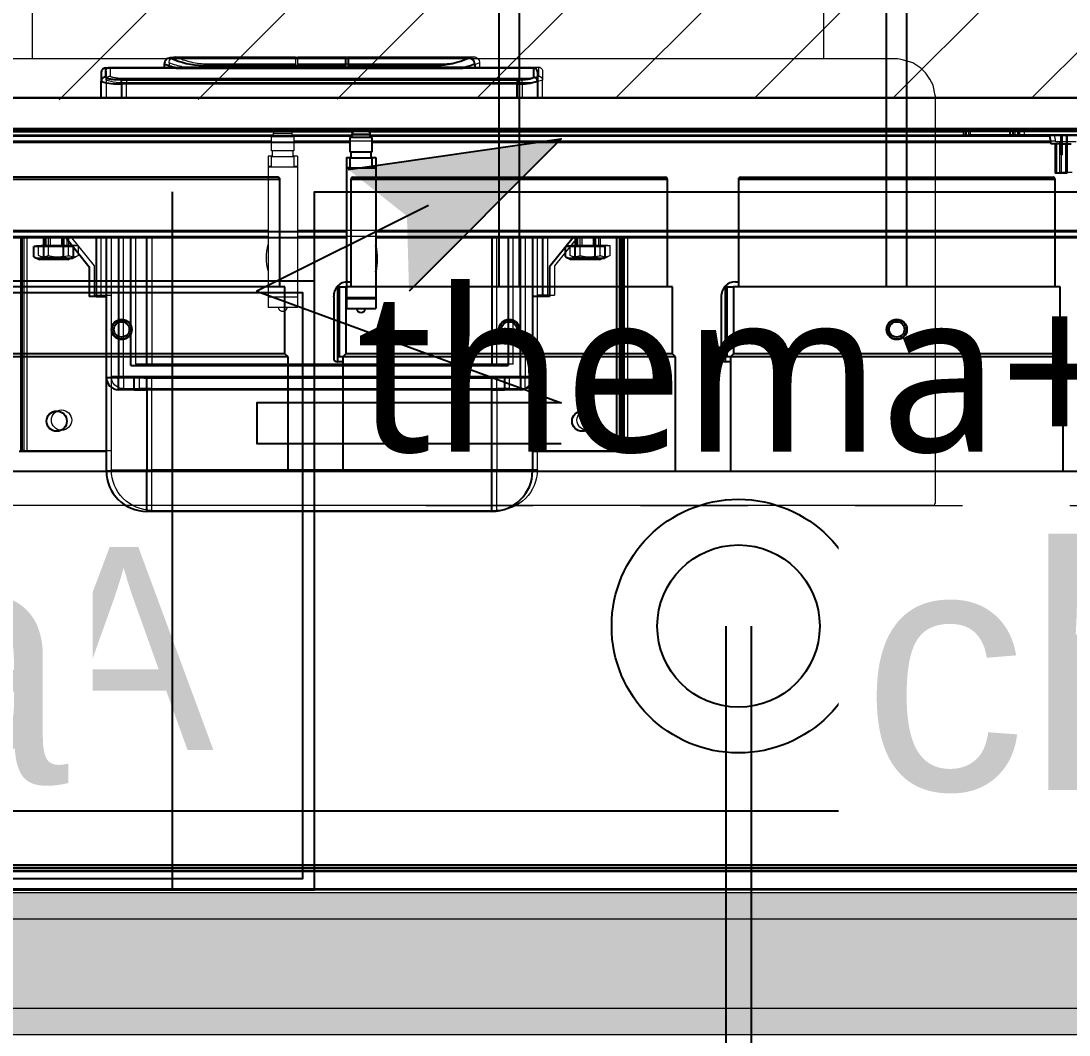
# Model space of a CAD drawing. Header units: centimetres. Extents: x 2666 to 9670, y 1889 to 5633.
# Drawn here: x 4572 to 4623.7, y 4685.2 to 4735.2 of the extents above; entities that cross this region are included whole.
import ezdxf

# ---------------------------------------------------------------- set-up
doc = ezdxf.new("R2010")
doc.units = ezdxf.units.CM
doc.header["$LTSCALE"] = 12.7
for name, pattern in [('ISO-03', [3, 1.2, -1.8]), ('prlm_vmc', [0.282222, 0.141111, -0.141111]), ('Style de ligne -1', [0.83328, 0.41656, -0.41672]), ('VW-01', [0.83312, 0.41656, -0.41656])]:
    doc.linetypes.add(name, pattern=pattern)
for name, color, linetype, lineweight in [('B amÈnagement intÈrieur', 7, 'Continuous', 5), ('B aménagement intérieur', 7, 'Continuous', 5), ('B Faux plafonds-1', 7, 'Continuous', 5), ('B GÈnÈral', 7, 'Continuous', 5), ('B Général', 7, 'Continuous', 5), ('C ANNOTATIONS-prestations', 7, 'Continuous', 5), ('F REMPLISSAGE-vert clair', 7, 'Continuous', 13), ('F REMPLISSAGE-vert clair-1', 7, 'Continuous', 5), ('F REMPLISSAGE-vert foncÈ', 7, 'Continuous', 5), ('F REMPLISSAGE-vert foncé', 7, 'Continuous', 13), ('prlm-ELEC-CFO', 1, 'Continuous', 25)]:
    doc.layers.add(name, color=color, linetype=linetype, lineweight=lineweight)
doc.layers.add('C ANNOTATIONS-textes-numérotation gaine', color=7, linetype='ISO-03', lineweight=5, true_color=0xdd0000)
doc.layers.add('MTI900_Alu', color=252, linetype='Continuous')
doc.layers.add('prlm-CHAUFF', color=4, linetype='Continuous')
doc.styles.add('prlm-chauff', font='trebucbi.ttf', dxfattribs={"height": 18})
doc.styles.add('prlm-elec-cfo', font='comic.ttf', dxfattribs={"height": 12})

# ---------------------------------------------------------------- blocks, each defined once
blk = doc.blocks.new('G 100_80')
at = {"layer": 'B GÈnÈral', "color": 254, "linetype": 'Continuous', "true_color": 0xd6d6d6}
blk.add_solid([(-30.884, 32.2), (2.5, 43), (-39.5, -43), (-39.5, 43)], dxfattribs=at)
at = {"layer": 'B Général', "color": 7, "linetype": 'Continuous', "lineweight": 5}
for p, q in [((48.52, 43.75), (48.52, -43.75)), ((49.353, 10.75), (48.52, 10.75)), ((49.8, 10.75), (49.353, 10.75)), ((50, 10.55), (49.551, 10.55)), ((50, 10.55), (50, 7.06)), ((48.52, 9.75), (49.23, 9.75)), ((49.23, 9.75), (49.23, -9.75)), ((49.428, 9.75), (49.23, 9.75)), ((49.428, -9.75), (49.428, 9.75)), ((50.2, 7.65), (50, 7.65)), ((50.5, 7.35), (50.5, 7.35)), ((50.5, 7.35), (50.5, 1.416)), ((49.997, -5.76), (49.997, 5.76)), ((49.997, 5.74), (50.134, 5.74)), ((50.134, 1.416), (50.134, 5.74)), ((50.134, 1.416), (49.997, 1.416)), ((49.997, 1.307), (50.134, 1.307)), ((50.5, 1.416), (50.134, 1.416)), ((50.134, -5.74), (50.134, 1.307)), ((50.134, 1.307), (50.5, 1.307)), ((50.5, 1.307), (50.5, -7.35)), ((49.997, -5.74), (50.134, -5.74)), ((50, -7.037), (50, -10.55)), ((50.2, -7.65), (50, -7.65)), ((50.5, -7.35), (50.5, -7.35)), ((49.23, -9.75), (48.52, -9.75)), ((49.23, -9.75), (49.428, -9.75)), ((48.52, -10.75), (49.353, -10.75)), ((49.8, -10.75), (49.353, -10.75)), ((50, -10.55), (49.551, -10.55))]:
    blk.add_line(p, q, dxfattribs=at)
at = {"layer": 'B Général', "color": 7, "linetype": 'Continuous', "lineweight": 5, "flags": 128}
blk.add_lwpolyline([(9.5, -45), (9.5, 45), (48.52, 45), (48.52, -45)], close=True, dxfattribs=at)
for points in [[(49.23, 9.75, -0.052931), (49.238, 10.257, -0.052931), (49.353, 10.75)], [(49.8, 10.75, -0.198912), (49.941, 10.691, -0.198912), (50, 10.55)], [(49.998, 6.954, -0.015616), (50.088, 7.305, -0.015616), (50.2, 7.65)], [(50.134, 5.74, -0.052763), (50.232, 6.564, -0.052763), (50.5, 7.35)], [(50.2, 7.65, -0.198912), (50.412, 7.562, -0.198912), (50.5, 7.35)], [(50, -7.055), (50, -7.051, -0.000336), (49.997, -5.769), (49.997, -5.76)], [(50.5, -7.35, -0.052495), (50.232, -6.564, -0.052495), (50.134, -5.74)], [(50.2, -7.65, -0.015662), (50.088, -7.305, -0.015662), (49.998, -6.954)], [(50.5, -7.35, -0.198912), (50.412, -7.562, -0.198912), (50.2, -7.65)], [(49.353, -10.75, -0.057305), (49.234, -10.257, -0.057305), (49.23, -9.75)], [(50, -10.55, -0.198912), (49.941, -10.691, -0.198912), (49.8, -10.75)]]:
    blk.add_lwpolyline(points, format="xyb", dxfattribs=at)
blk.add_lwpolyline([(49.997, 5.76), (50, 7.067), (50, 7.068)], dxfattribs=at)
at = {"layer": 'B Général', "color": 7, "linetype": 'Continuous', "lineweight": 5}
for points, knots in [([(49.353, 10.75), (49.355, 10.75), (49.382, 10.75), (49.428, 10.736), (49.462, 10.717), (49.488, 10.698), (49.509, 10.674), (49.527, 10.647), (49.539, 10.619), (49.55, 10.579), (49.551, 10.554), (49.551, 10.552), (49.551, 10.55)], [0, 0, 0, 1, 2, 3, 4, 5, 6, 7, 8, 9, 9, 10, 10, 10]), ([(49.428, 9.75), (49.426, 10.038), (49.478, 10.413), (49.517, 10.522), (49.54, 10.549), (49.55, 10.55), (49.551, 10.55), (49.551, 10.55)], [0, 0, 0, 1, 2, 3, 4, 4, 5, 5, 5]), ([(49.551, -10.55), (49.517, -10.533), (49.484, -10.424), (49.425, -10.055), (49.428, -9.753), (49.428, -9.752), (49.428, -9.75)], [0, 0, 0, 1, 2, 3, 3, 4, 4, 4]), ([(49.551, -10.55), (49.551, -10.552), (49.55, -10.579), (49.537, -10.626), (49.518, -10.661), (49.499, -10.686), (49.475, -10.708), (49.449, -10.726), (49.421, -10.738), (49.382, -10.749), (49.356, -10.75), (49.355, -10.75), (49.353, -10.75)], [0, 0, 0, 1, 2, 3, 4, 5, 6, 7, 8, 9, 9, 10, 10, 10])]:
    blk.add_open_spline(points, degree=2, knots=knots, dxfattribs=at)
at = {"layer": 'C ANNOTATIONS-prestations', "lineweight": 5}
for p, q in [((46.87, 43.75), (46.87, -43.75)), ((46.97, -43.75), (46.97, 43.75)), ((9.5, 42.25), (9.5, -42.25)), ((10.55, 41.05), (10.55, -41.05)), ((10.7, 41), (10.7, -41)), ((41.65, 2.775), (41.65, 40.287)), ((41.95, 2.775), (41.95, 40.274)), ((10.4, 39.6), (10.4, -39.6)), ((46.35, 2.6), (46.35, 36.034)), ((46.65, 35.974), (46.65, 2.5)), ((46.85, 31.75), (46.85, 2.433)), ((31.1, 14.95), (41.65, 14.95)), ((31.1, 14.8), (31.1, 14.95)), ((31.1, 14.8), (41.65, 14.8)), ((31.1, 14.8), (31.1, 14.65)), ((31.1, 14.65), (31.1, 10.5)), ((31.1, 14.65), (41.65, 14.65)), ((40.56, 13.8), (40.704, 14.082)), ((40.704, 14.082), (41.2, 14.082)), ((41.2, 14.082), (41.2, 13.836)), ((41.2, 13.95), (41.22, 13.95)), ((41.22, 13.95), (41.22, 12.25)), ((40.56, 13.8), (40.56, 12.4)), ((40.704, 13.591), (41.2, 13.591)), ((41.2, 13.836), (41.2, 13.591)), ((41.2, 13.591), (41.2, 13.1)), ((41.22, 13.6), (41.65, 13.6)), ((41.65, 13.508), (41.22, 13.508)), ((41.2, 13.1), (41.2, 12.609)), ((41.65, 12.504), (40.205, 11.342)), ((40.704, 12.119), (40.56, 12.4)), ((40.704, 12.609), (41.2, 12.609)), ((41.2, 12.609), (41.2, 12.364)), ((41.65, 12.692), (41.22, 12.692)), ((41.65, 12.6), (41.22, 12.6)), ((40.704, 12.119), (41.171, 12.119)), ((41.2, 12.364), (41.2, 12.142)), ((41.22, 12.25), (41.2, 12.25)), ((38.75, 11.342), (38.75, 11)), ((40.205, 11.342), (38.75, 11.342)), ((38.75, 11), (41.65, 11)), ((38.75, 11), (38.75, 10.5)), ((34.75, 10.5), (30.15, 10.5)), ((30.15, 10.5), (30.15, 8.5)), ((41.65, 10.5), (34.75, 10.5)), ((34.75, 9.9), (34.75, 10.5)), ((34.15, 9.9), (34.15, 9.125)), ((34.75, 9.9), (34.15, 9.9)), ((34.75, 9.9), (41.65, 9.9)), ((34.75, 9.125), (34.75, 9.9)), ((35.35, -9.3), (35.35, 9.3)), ((41.65, 9.3), (35.35, 9.3)), ((34.15, 8.5), (34.15, 9.125)), ((34.75, 9.125), (34.15, 9.125)), ((28.15, 8.5), (28.15, -8.5)), ((28.15, 8.5), (30.15, 8.5)), ((30.15, -8.5), (30.15, 8.5)), ((30.15, 8.5), (34.15, 8.5)), ((34.15, 8.5), (34.15, -8.5)), ((34.15, 8.5), (34.742, 8.5)), ((34.742, -8.5), (34.742, 8.5)), ((41.65, 8.5), (35.35, 8.5)), ((38.65, 2.775), (38.15, 2.775)), ((38.15, 1.325), (38.15, 2.775)), ((38.65, 1.325), (38.65, 2.775)), ((38.675, 2.775), (38.65, 2.775)), ((38.675, 2.775), (38.675, 1.325)), ((45.075, 2.775), (38.675, 2.775)), ((45.075, 2.775), (45.075, 1.325)), ((45.1, 2.775), (45.075, 2.775)), ((45.075, 2.6), (45.575, 2.6)), ((45.6, 2.775), (45.1, 2.775)), ((45.1, 2.6), (45.1, 2.775)), ((45.575, 1.5), (45.575, 2.6)), ((45.6, 2.55), (45.6, 2.775)), ((45.875, 1.5), (45.875, 2.6)), ((45.875, 2.6), (46.575, 2.6)), ((46.575, 2.6), (46.575, 1.5)), ((45.575, 2.55), (45.875, 2.55)), ((46.575, 2.5), (46.725, 2.5)), ((46.725, 2.5), (46.725, 1.6)), ((45.875, 1.55), (45.575, 1.55)), ((45.6, 1.325), (45.6, 1.55)), ((46.725, 1.6), (46.575, 1.6)), ((46.65, 1.6), (46.65, -35.984)), ((46.85, 1.667), (46.85, -31.75)), ((38.65, 1.325), (38.15, 1.325)), ((38.675, 1.325), (38.65, 1.325)), ((45.075, 1.325), (38.675, 1.325)), ((41.65, -40.287), (41.65, 1.325)), ((41.95, -40.274), (41.95, 1.325)), ((45.575, 1.5), (45.075, 1.5)), ((45.1, 1.325), (45.075, 1.325)), ((45.1, 1.325), (45.1, 1.5)), ((45.6, 1.325), (45.1, 1.325)), ((46.575, 1.5), (45.875, 1.5)), ((46.35, -36.044), (46.35, 1.5)), ((28.15, -8.5), (30.15, -8.5)), ((34.15, -8.5), (30.15, -8.5)), ((30.15, -10.5), (30.15, -8.5)), ((34.15, -9.124), (34.15, -8.5)), ((34.15, -8.5), (34.742, -8.5)), ((35.35, -8.5), (41.65, -8.5)), ((34.15, -9.124), (34.15, -9.9)), ((34.15, -9.124), (34.75, -9.124)), ((34.75, -9.9), (34.75, -9.124)), ((35.35, -9.3), (41.65, -9.3)), ((34.15, -9.9), (34.75, -9.9)), ((41.65, -9.9), (34.75, -9.9)), ((34.75, -10.5), (34.75, -9.9)), ((30.15, -10.5), (34.75, -10.5)), ((31.1, -10.5), (31.1, -14.65)), ((34.75, -10.5), (41.65, -10.5)), ((38.75, -11), (38.75, -10.5)), ((41.65, -11), (38.75, -11)), ((38.75, -11), (38.75, -11.342)), ((40.205, -11.342), (38.75, -11.342)), ((41.65, -12.504), (40.205, -11.342)), ((40.56, -12.4), (40.704, -12.118)), ((40.704, -12.118), (41.171, -12.118)), ((41.2, -12.142), (41.2, -12.364)), ((41.2, -12.25), (41.22, -12.25)), ((41.2, -12.364), (41.2, -12.609)), ((41.22, -12.25), (41.22, -13.95)), ((40.56, -12.4), (40.56, -13.8)), ((40.704, -12.609), (41.2, -12.609)), ((41.2, -12.609), (41.2, -13.1)), ((41.22, -12.6), (41.65, -12.6)), ((41.65, -12.692), (41.22, -12.692)), ((41.2, -13.1), (41.2, -13.591)), ((40.704, -14.081), (40.56, -13.8)), ((40.704, -13.591), (41.2, -13.591)), ((41.2, -13.591), (41.2, -13.836)), ((41.2, -13.836), (41.2, -14.081)), ((41.65, -13.508), (41.22, -13.508)), ((41.65, -13.6), (41.22, -13.6)), ((40.704, -14.081), (41.2, -14.081)), ((41.22, -13.95), (41.2, -13.95)), ((31.1, -14.65), (31.1, -14.8)), ((31.1, -14.65), (41.65, -14.65)), ((31.1, -14.8), (41.65, -14.8)), ((31.1, -14.8), (31.1, -14.95)), ((31.1, -14.95), (41.65, -14.95)), ((46.67, -31.75), (46.67, -31.85)), ((46.87, -31.75), (46.67, -31.75)), ((46.67, -31.85), (46.67, -34.033)), ((46.67, -31.85), (46.87, -31.85)), ((46.87, -34.033), (46.67, -34.033)), ((46.67, -34.033), (46.67, -34.168)), ((46.67, -34.168), (46.67, -34.5)), ((46.67, -34.168), (46.87, -34.168)), ((46.67, -34.5), (46.67, -38.6)), ((46.67, -34.5), (46.87, -34.5)), ((46.32, -36.05), (46.67, -35.98)), ((46.32, -36.55), (46.32, -36.05)), ((44.82, -36.25), (44.82, -36.85)), ((44.82, -36.25), (46.32, -36.25)), ((46.32, -36.311), (44.82, -36.311)), ((45.911, -36.55), (45.775, -36.55)), ((45.775, -36.6), (45.775, -36.55)), ((45.911, -36.6), (45.775, -36.6)), ((46.67, -36.55), (45.911, -36.55)), ((45.911, -36.6), (45.911, -36.55)), ((46.67, -36.6), (45.911, -36.6)), ((46.32, -37.05), (46.32, -36.6))]:
    blk.add_line(p, q, dxfattribs=at)
at = {"layer": 'C ANNOTATIONS-prestations', "lineweight": 5, "flags": 128}
for points in [[(40.704, 13.591, -0.132797), (40.637, 13.836, -0.132797), (40.704, 14.082)], [(40.704, 12.119, -0.132797), (40.637, 12.364, -0.132797), (40.704, 12.609)], [(28.15, 8.5, -0.198912), (28.736, 9.914, -0.198912), (30.15, 10.5)], [(34.15, 9.9, -0.198912), (34.326, 10.324, -0.198912), (34.75, 10.5)], [(39.95, 2.775, -0.057544), (40.6, 2.85, -0.057544), (41.25, 2.775)], [(38.15, 1.85, -0.414214), (37.95, 2.05, -0.414214), (38.15, 2.25)], [(46.725, 2.5, -0.16547), (46.816, 2.469, -0.16547), (46.87, 2.388)], [(46.87, 1.712, -0.16547), (46.816, 1.631, -0.16547), (46.725, 1.6)], [(30.15, -10.5, -0.198912), (28.736, -9.914, -0.198912), (28.15, -8.5)], [(34.75, -10.5, -0.198912), (34.326, -10.324, -0.198912), (34.15, -9.9)], [(40.704, -12.609, -0.132797), (40.637, -12.364, -0.132797), (40.704, -12.118)], [(40.704, -14.081, -0.132797), (40.637, -13.836, -0.132797), (40.704, -13.591)]]:
    blk.add_lwpolyline(points, format="xyb", dxfattribs=at)
blk.add_lwpolyline([(34.75, -9.124), (34.742, -8.506), (34.742, -8.5)], dxfattribs=at)
at = {"layer": 'C ANNOTATIONS-prestations', "lineweight": 5}
for centre in [(32.6, 12.95), (32.6, -12.95)]:
    blk.add_circle(centre, 0.5, dxfattribs=at)
for points in [[(40.704, 13.591), (40.575, 13.098), (40.702, 12.615), (40.703, 12.612), (40.704, 12.609)], [(34.742, 8.5), (34.746, 8.812), (34.75, 9.118), (34.75, 9.121), (34.75, 9.125)], [(40.704, -12.609), (40.575, -13.102), (40.702, -13.585), (40.703, -13.588), (40.704, -13.591)]]:
    blk.add_open_spline(points, degree=2, knots=[0, 0, 0, 1, 1, 2, 2, 2], dxfattribs=at)
blk = doc.blocks.new('Groupe-28-1')
at = {"layer": 'C ANNOTATIONS-textes-numérotation gaine', "color": 7, "linetype": 'VW-01', "flags": 128}
blk.add_lwpolyline([(4543.965, 4643.438), (4543.965, 4685.261), (4631.965, 4685.261), (4631.965, 4643.438)], close=True, dxfattribs=at)
blk = doc.blocks.new('xi.thema+')
at = {"layer": 'prlm-CHAUFF', "color": 7, "linetype": 'prlm_vmc', "ltscale": 30}
for points in [[(-27.9, 0), (-27.9, 34.4)], [(27.9, 0), (27.9, 34.4)]]:
    blk.add_lwpolyline(points, dxfattribs=at)
at = {"layer": 'prlm-CHAUFF', "color": 0}
blk.add_lwpolyline([(-20.9, 0), (-20.9, 34.4), (20.9, 34.4), (20.9, 0)], close=True, dxfattribs=at)
for radius in [6.25, 4]:
    blk.add_circle((0, 13), radius, dxfattribs=at)
at = {"layer": 'prlm-CHAUFF', "color": 0, "insert": (0, 25.539), "char_height": 8, "width": 7.19706, "attachment_point": 5, "style": 'prlm-chauff'}
blk.add_mtext('thema+', dxfattribs=at)
blk = doc.blocks.new('A n1.MTI900_Alu_390')
at = {"layer": 'MTI900_Alu', "color": 1, "linetype": 'Continuous'}
for p, q in [((-4.225, 0), (4.225, 0)), ((-3.96, -0.09), (3.96, -0.09)), ((-4.105, -0.105), (4.105, -0.105)), ((-4.1, -0.12), (4.1, -0.12)), ((-0.85, -1.865), (0.85, -1.865)), ((-0.85, -1.865), (-0.85, -2.065)), ((0.85, -1.865), (0.85, -2.065)), ((-1.05, -2.525), (-1.05, -2.065)), ((-1.05, -2.065), (-0.85, -2.065)), ((0.85, -2.065), (-0.85, -2.065)), ((-0.85, -2.065), (-0.85, -2.465)), ((0.85, -2.465), (0.85, -2.065)), ((1.05, -2.065), (0.85, -2.065)), ((1.05, -2.065), (1.05, -2.525)), ((-1.495, -2.16), (-1.495, -3.215)), ((-1.48, -2.16), (-1.495, -2.16)), ((-1.48, -2.16), (-1.48, -3.215)), ((-1.48, -2.16), (-1.465, -2.16)), ((-1.465, -2.16), (-1.05, -2.16)), ((-1.465, -2.16), (-1.465, -3.215)), ((1.05, -2.16), (1.465, -2.16)), ((1.465, -2.16), (1.48, -2.16)), ((1.465, -2.16), (1.465, -3.215)), ((-0.99, -2.465), (-0.9124, -2.465)), ((-0.99, -2.525), (-0.99, -2.465)), ((-0.85, -2.465), (-0.9124, -2.465)), ((-0.9124, -2.525), (-0.9124, -2.465)), ((-0.85, -2.465), (0.85, -2.465)), ((-0.85, -2.465), (-0.85, -2.5242)), ((0.9124, -2.465), (0.85, -2.465)), ((0.85, -2.465), (0.85, -2.5242)), ((0.9124, -2.465), (0.99, -2.465)), ((0.9124, -2.465), (0.9124, -2.525)), ((0.99, -2.465), (0.99, -2.525)), ((-1.05, -3.215), (-1.05, -2.525)), ((-0.99, -2.525), (-1.05, -2.525)), ((-0.99, -2.525), (-0.99, -3.215)), ((-0.9124, -2.525), (-0.99, -2.525)), ((0.85, -2.5242), (-0.85, -2.5242)), ((0.99, -2.525), (0.9124, -2.525)), ((0.99, -3.215), (0.99, -2.525)), ((1.05, -2.525), (0.99, -2.525)), ((1.05, -2.525), (1.05, -3.215)), ((0.93, -2.585), (-0.93, -2.585)), ((-0.93, -3.215), (-0.93, -2.585)), ((-0.85, -3.215), (-0.85, -2.585)), ((0.85, -2.585), (0.85, -3.215)), ((0.93, -2.585), (0.93, -3.215)), ((-0.2775, -2.915), (-0.2775, -2.865)), ((-0.1325, -2.865), (-0.2775, -2.865)), ((-0.1325, -2.915), (-0.1325, -2.865)), ((-1.1342, -2.925), (-1.1, -2.925)), ((-1.1342, -3.0705), (-1.1342, -2.925)), ((-1.1, -2.925), (-1.1, -3.215)), ((-1.1, -2.925), (-1.05, -2.925)), ((-0.1325, -2.915), (-0.2775, -2.915)), ((-0.2775, -2.9175), (-0.2775, -2.915)), ((-0.2775, -2.9175), (-0.1325, -2.9175)), ((-0.2775, -3.5575), (-0.2775, -2.9175)), ((-0.1325, -2.9175), (-0.1325, -2.915)), ((-0.1325, -3.5575), (-0.1325, -2.9175)), ((1.1, -2.925), (1.05, -2.925)), ((1.1, -3.215), (1.1, -2.925)), ((1.1, -2.925), (1.1342, -2.925)), ((1.1342, -3.0705), (1.1342, -2.925)), ((-1.2504, -3.215), (-1.1342, -3.0705)), ((1.2504, -3.215), (1.1342, -3.0705)), ((-1.38, -3.106), (-1.4081, -3.1204)), ((-1.4081, -3.1204), (-1.4081, -3.17)), ((-1.38, -3.106), (-1.24, -3.106)), ((-1.3591, -3.1204), (-1.3591, -3.17)), ((-1.2609, -3.1204), (-1.2609, -3.17)), ((-1.2119, -3.1204), (-1.24, -3.106)), ((-1.2119, -3.1204), (-1.2119, -3.1671)), ((1.24, -3.106), (1.2119, -3.1204)), ((1.2119, -3.1204), (1.2119, -3.1671)), ((1.24, -3.106), (1.38, -3.106)), ((1.2609, -3.1204), (1.2609, -3.17)), ((1.3591, -3.1204), (1.3591, -3.17)), ((1.4081, -3.1204), (1.38, -3.106)), ((1.4081, -3.1204), (1.4081, -3.17)), ((-1.4081, -3.17), (-1.3836, -3.17)), ((-1.395, -3.17), (-1.395, -3.172)), ((-1.395, -3.172), (-1.225, -3.172)), ((-1.3836, -3.17), (-1.3591, -3.17)), ((-1.36, -3.172), (-1.36, -3.215)), ((-1.3591, -3.17), (-1.31, -3.17)), ((-1.3508, -3.215), (-1.3508, -3.172)), ((-1.31, -3.17), (-1.2609, -3.17)), ((-1.2692, -3.215), (-1.2692, -3.172)), ((-1.2609, -3.17), (-1.2364, -3.17)), ((-1.26, -3.215), (-1.26, -3.172)), ((-1.2364, -3.17), (-1.2142, -3.17)), ((-1.225, -3.172), (-1.225, -3.17)), ((1.2142, -3.17), (1.2364, -3.17)), ((1.225, -3.17), (1.225, -3.172)), ((1.225, -3.172), (1.395, -3.172)), ((1.2364, -3.17), (1.2609, -3.17)), ((1.26, -3.172), (1.26, -3.215)), ((1.2609, -3.17), (1.31, -3.17)), ((1.2692, -3.215), (1.2692, -3.172)), ((1.31, -3.17), (1.3591, -3.17)), ((1.3508, -3.215), (1.3508, -3.172)), ((1.3591, -3.17), (1.3836, -3.17)), ((1.36, -3.215), (1.36, -3.172)), ((1.3836, -3.17), (1.4081, -3.17)), ((1.395, -3.172), (1.395, -3.17)), ((-0.2775, -3.215), (-4.0287, -3.215)), ((-0.2775, -3.245), (-4.0274, -3.245)), ((4.0287, -3.215), (-0.1325, -3.215)), ((4.0274, -3.245), (-0.1325, -3.245)), ((-3.685, -3.532), (-3.625, -3.532)), ((-3.685, -3.532), (-3.685, -3.677)), ((-3.6789, -3.677), (-3.6789, -3.532)), ((-3.6311, -3.677), (-3.6311, -3.532)), ((-3.625, -3.677), (-3.625, -3.532)), ((-0.2775, -3.5575), (-0.1325, -3.5575)), ((-0.2775, -3.56), (-0.2775, -3.5575)), ((-0.2775, -3.61), (-0.2775, -3.56)), ((-0.26, -3.56), (-0.2775, -3.56)), ((-0.26, -3.5575), (-0.26, -3.6075)), ((-0.15, -3.6075), (-0.15, -3.5575)), ((-0.1325, -3.56), (-0.15, -3.56)), ((-0.1325, -3.56), (-0.1325, -3.5575)), ((-0.1325, -3.61), (-0.1325, -3.56)), ((-0.255, -3.61), (-0.2775, -3.61)), ((-0.15, -3.6075), (-0.26, -3.6075)), ((-0.255, -3.6075), (-0.255, -3.6375)), ((-0.155, -3.6375), (-0.155, -3.6075)), ((-0.1325, -3.61), (-0.155, -3.61)), ((-3.66, -3.6225), (-3.655, -3.6225)), ((-3.66, -3.6225), (-3.66, -3.6361)), ((-3.66, -3.6361), (-3.655, -3.6361)), ((-3.66, -3.6361), (-3.66, -3.717)), ((-3.655, -3.6225), (-3.655, -3.6361)), ((-3.655, -3.6361), (-3.655, -3.717)), ((-0.15, -3.6375), (-0.26, -3.6375)), ((-0.26, -3.6375), (-0.26, -3.7075)), ((-0.15, -3.7075), (-0.15, -3.6375)), ((-3.86, -3.717), (-3.45, -3.717)), ((-3.66, -3.677), (-3.705, -3.677)), ((-3.655, -3.677), (-3.605, -3.677)), ((-3.597, -3.717), (-3.605, -3.677)), ((-0.26, -3.685), (-3.6034, -3.685)), ((-3.5974, -3.715), (-0.25, -3.715)), ((-3.45, -3.717), (-3.45, -3.737)), ((-3.45, -3.717), (-3.4168, -3.717)), ((-3.4168, -3.737), (-3.4168, -3.717)), ((-3.4168, -3.717), (-3.4033, -3.717)), ((-3.185, -3.717), (-3.4033, -3.717)), ((-3.4033, -3.717), (-3.4033, -3.737)), ((-3.185, -3.717), (-3.175, -3.717)), ((-3.185, -3.737), (-3.185, -3.717)), ((-3.175, -3.717), (-3.175, -3.737)), ((-0.26, -3.7075), (-0.15, -3.7075)), ((-0.25, -3.7075), (-0.25, -3.7225)), ((-0.16, -3.7225), (-0.16, -3.7075)), ((-0.16, -3.715), (3.5984, -3.715)), ((3.6044, -3.685), (-0.15, -3.685)), ((-4.375, -3.737), (4.375, -3.737)), ((4.375, -3.747), (-4.375, -3.747)), ((-3.175, -3.735), (-0.2433, -3.735)), ((-0.25, -3.7225), (-0.16, -3.7225)), ((-0.1667, -3.735), (3.175, -3.735)), ((-4.375, -3.902), (4.375, -3.902)), ((-1.075, -3.9853), (-1.075, -3.902)), ((-0.975, -3.902), (-0.975, -3.973)), ((0.975, -3.973), (0.975, -3.902)), ((1.075, -3.902), (1.075, -3.9853)), ((-0.975, -3.973), (0.975, -3.973)), ((-0.975, -3.9928), (-0.975, -3.973)), ((0.975, -3.973), (0.975, -3.9928)), ((-1.075, -4.03), (-1.075, -3.9853)), ((-1.055, -4.05), (-1.055, -4.0051)), ((0.975, -3.9928), (-0.975, -3.9928)), ((1.055, -4.05), (1.055, -4.0051)), ((1.075, -4.03), (1.075, -3.9853)), ((-1.055, -4.05), (-0.706, -4.05)), ((-0.765, -4.07), (-0.765, -4.05)), ((0.576, -4.0497), (-0.576, -4.0497)), ((-0.574, -4.0497), (-0.574, -4.0634)), ((-0.1416, -4.0634), (-0.574, -4.0634)), ((-0.1416, -4.0634), (-0.1416, -4.0497)), ((-0.1416, -4.1), (-0.1416, -4.0634)), ((-0.1307, -4.0497), (-0.1307, -4.0634)), ((0.574, -4.0634), (-0.1307, -4.0634)), ((-0.1307, -4.0634), (-0.1307, -4.1)), ((0.574, -4.0497), (0.574, -4.0634)), ((0.7037, -4.05), (1.055, -4.05)), ((0.765, -4.07), (0.765, -4.05)), ((-0.735, -4.1), (-0.735, -4.1)), ((-0.735, -4.1), (-0.1416, -4.1)), ((-0.1307, -4.1), (0.735, -4.1)), ((0.735, -4.1), (0.735, -4.1))]:
    blk.add_line(p, q, dxfattribs=at)
for centre in [(-1.295, -2.31), (1.295, -2.31)]:
    blk.add_circle(centre, 0.05, dxfattribs=at)
for centre, radius, start, end in [((-0.85, -2.065), 0.2, 90, 180), ((0.85, -2.065), 0.2, 0, 90), ((-0.99, -2.525), 0.06, 90, 180), ((0.99, -2.525), 0.06, 0, 90), ((-0.205, -2.865), 0.02, 0, 180), ((0, -3.11), 0.285, 166.8264, 193.1736), ((-1.3836, -3.1624), 0.0487, 59.7422, 120.2578), ((-1.2364, -3.1624), 0.0487, 59.7422, 120.2578), ((1.2364, -3.1624), 0.0487, 59.7422, 120.2578), ((1.3836, -3.1624), 0.0487, 59.7422, 120.2578), ((-0.235, -3.7225), 0.015, 180, 255.1649), ((-0.175, -3.7225), 0.015, 284.8351, 0), ((-0.9965, -4.212), 0.2399, 84.8699, 109.1091), ((0.9987, -4.1937), 0.2219, 69.8915, 96.1295), ((-1.055, -4.03), 0.02, 180, 270), ((-0.5689, -4.6164), 0.5805, 102.5837, 109.7412), ((-0.735, -4.07), 0.03, 180, 270), ((-0.5689, -4.4578), 0.3944, 90.7355, 114.8981), ((0.5685, -4.4598), 0.3964, 65.1634, 89.203), ((0.5693, -4.6145), 0.5786, 70.2259, 77.4042), ((0.735, -4.07), 0.03, 270, 0), ((1.055, -4.03), 0.02, 270, 0)]:
    blk.add_arc(centre, radius, start, end, dxfattribs=at)
for centre, major_axis, start_param, end_param in [((-1.055, -3.9853), (0.02, 0), 3.141593, 4.712389), ((1.055, -3.9853), (-0.02, 0), 1.570796, 3.141593)]:
    blk.add_ellipse(centre, major_axis=major_axis, ratio=0.989815, start_param=start_param, end_param=end_param, dxfattribs=at)
for points, knots in [([(-0.85, -2.5242), (-0.8604, -2.5242), (-0.8708, -2.5243), (-0.8916, -2.5247), (-0.902, -2.525), (-0.9124, -2.525)], [0, 0, 0, 0, 0.5, 0.5, 1, 1, 1, 1]), ([(0.9124, -2.525), (0.902, -2.525), (0.8916, -2.5247), (0.8708, -2.5243), (0.8604, -2.5242), (0.85, -2.5242)], [0, 0, 0, 0, 0.5, 0.5, 1, 1, 1, 1]), ([(-1.3591, -3.1204), (-1.3511, -3.1183), (-1.343, -3.1166), (-1.3306, -3.1149), (-1.3265, -3.1144), (-1.3182, -3.1138), (-1.3141, -3.1137), (-1.3017, -3.1137), (-1.2935, -3.1143), (-1.2772, -3.1166), (-1.269, -3.1183), (-1.2609, -3.1204)], [0, 0, 0, 0, 0.25, 0.25, 0.375, 0.375, 0.5, 0.5, 0.75, 0.75, 1, 1, 1, 1]), ([(1.2609, -3.1204), (1.269, -3.1183), (1.2772, -3.1166), (1.2935, -3.1143), (1.3017, -3.1137), (1.3141, -3.1137), (1.3182, -3.1138), (1.3265, -3.1144), (1.3306, -3.1149), (1.343, -3.1166), (1.3511, -3.1183), (1.3591, -3.1204)], [0, 0, 0, 0, 0.25, 0.25, 0.5, 0.5, 0.625, 0.625, 0.75, 0.75, 1, 1, 1, 1]), ([(-0.975, -3.9928), (-0.9803, -3.9928), (-0.9856, -3.9929), (-0.996, -3.9932), (-1.0011, -3.9934), (-1.0083, -3.9939), (-1.0107, -3.9941), (-1.0153, -3.9945), (-1.0176, -3.9947), (-1.0241, -3.9955), (-1.0281, -3.996), (-1.0355, -3.9972), (-1.0388, -3.9978), (-1.0446, -3.9991), (-1.047, -3.9998), (-1.05, -4.0009), (-1.0509, -4.0013), (-1.0524, -4.0021), (-1.053, -4.0024), (-1.0545, -4.0036), (-1.055, -4.0043), (-1.055, -4.0051)], [0, 0, 0, 0, 0.125, 0.125, 0.25, 0.25, 0.3125, 0.3125, 0.375, 0.375, 0.5, 0.5, 0.625, 0.625, 0.75, 0.75, 0.8125, 0.8125, 0.875, 0.875, 1, 1, 1, 1]), ([(1.055, -4.0051), (1.055, -4.0043), (1.0545, -4.0036), (1.053, -4.0024), (1.0523, -4.002), (1.0508, -4.0013), (1.0491, -4.0006), (1.0469, -3.9998), (1.0444, -3.9991), (1.0431, -3.9988), (1.0387, -3.9978), (1.0354, -3.9971), (1.0299, -3.9963), (1.028, -3.996), (1.0239, -3.9955), (1.0218, -3.9952), (1.0153, -3.9945), (1.0107, -3.9941), (1.0034, -3.9936), (1.0009, -3.9935), (0.9958, -3.9932), (0.9933, -3.9931), (0.9856, -3.9929), (0.9803, -3.9928), (0.975, -3.9928)], [0, 0, 0, 0, 0.125, 0.125, 0.1875, 0.1875, 0.25, 0.3125, 0.3125, 0.375, 0.375, 0.5, 0.5, 0.5625, 0.5625, 0.625, 0.625, 0.75, 0.75, 0.8125, 0.8125, 0.875, 0.875, 1, 1, 1, 1]), ([(-0.576, -4.0497), (-0.5891, -4.0497), (-0.6021, -4.0497), (-0.6211, -4.0498), (-0.6274, -4.0498), (-0.6399, -4.0498), (-0.6461, -4.0498), (-0.6642, -4.0499), (-0.6756, -4.0499), (-0.6918, -4.05), (-0.6971, -4.05), (-0.7038, -4.05), (-0.7053, -4.05), (-0.7068, -4.05)], [0, 0, 0, 0, 0.125, 0.125, 0.1875, 0.1875, 0.25, 0.25, 0.375, 0.375, 0.4375, 0.4375, 0.4568651, 0.4568651, 0.4568651, 0.4568651]), ([(0.7055, -4.05), (0.6995, -4.05), (0.6933, -4.05), (0.6813, -4.05), (0.6756, -4.0499), (0.6642, -4.0499), (0.6524, -4.0499), (0.6402, -4.0498), (0.6278, -4.0498), (0.6214, -4.0498), (0.6021, -4.0497), (0.5891, -4.0497), (0.576, -4.0497)], [0.5494968, 0.5494968, 0.5494968, 0.5494968, 0.625, 0.625, 0.6875, 0.6875, 0.75, 0.8125, 0.8125, 0.875, 0.875, 1, 1, 1, 1])]:
    blk.add_open_spline(points, degree=3, knots=knots, dxfattribs=at)
blk = doc.blocks.new('xi.uta-yzen-g')
at = {"layer": 'prlm-CHAUFF', "ltscale": 50}
for p, q in [((-17.3, 35.02), (-1.7, 35.02)), ((-1.8, 35.12), (-17.2, 35.12)), ((-1.7, 29.72), (-1.7, 35.02)), ((1.8, 35.02), (17.4, 35.02)), ((1.8, 35.02), (1.8, 29.72)), ((1.9, 35.12), (17.3, 35.12)), ((17.4, 29.72), (17.4, 35.02)), ((20.9, 35.02), (36.5, 35.02)), ((20.9, 35.02), (20.9, 29.72)), ((21, 35.12), (36.4, 35.12)), ((36.5, 29.72), (36.5, 35.02)), ((1.65, 29.97), (1.8, 29.97)), ((20.75, 29.97), (20.9, 29.97)), ((-1.45, 29.72), (-17.55, 29.72)), ((-1.45, 26.42), (-1.45, 29.72)), ((1.144, 29.72), (1.55, 29.72)), ((1.144, 29.72), (1.144, 26.02)), ((1.2, 29.72), (1.2, 26.27)), ((1.22, 29.72), (1.22, 26.27)), ((17.65, 29.72), (1.55, 29.72)), ((1.55, 29.72), (1.55, 26.42)), ((17.65, 26.42), (17.65, 29.72)), ((20.244, 29.72), (20.65, 29.72)), ((20.244, 29.72), (20.244, 26.02)), ((20.3, 29.72), (20.3, 26.27)), ((20.32, 29.72), (20.32, 26.27)), ((36.75, 29.72), (20.65, 29.72)), ((20.65, 29.72), (20.65, 26.42)), ((36.75, 26.42), (36.75, 29.72)), ((0.95, 29.216), (0.95, 26.22)), ((20.05, 29.216), (20.05, 26.22)), ((1.2, 28.42), (1.22, 28.42)), ((20.3, 28.42), (20.32, 28.42)), ((1.22, 28.07), (1.2, 28.07)), ((20.32, 28.07), (20.3, 28.07)), ((1.2, 27.693), (1.22, 27.693)), ((20.3, 27.693), (20.32, 27.693)), ((1.22, 27.343), (1.2, 27.343)), ((1.2, 27.293), (1.22, 27.293)), ((1.22, 27.193), (1.2, 27.193)), ((20.32, 27.343), (20.3, 27.343)), ((20.3, 27.293), (20.32, 27.293)), ((20.32, 27.193), (20.3, 27.193)), ((-1.45, 26.42), (-17.55, 26.42)), ((-1.3, 26.27), (-1.45, 26.42)), ((1.55, 26.42), (1.4, 26.27)), ((17.65, 26.42), (1.55, 26.42)), ((17.8, 26.27), (17.65, 26.42)), ((20.65, 26.42), (20.5, 26.27)), ((36.75, 26.42), (20.65, 26.42)), ((36.9, 26.27), (36.75, 26.42)), ((-1.3, 26.27), (-17.7, 26.27)), ((-1.3, 20.62), (-1.3, 26.27)), ((1.4, 26.02), (1.15, 26.02)), ((1.22, 26.27), (1.2, 26.27)), ((1.4, 26.27), (1.22, 26.27)), ((17.8, 26.27), (1.4, 26.27)), ((1.4, 26.27), (1.4, 20.62)), ((17.8, 20.62), (17.8, 26.27)), ((20.5, 26.02), (20.25, 26.02)), ((20.32, 26.27), (20.3, 26.27)), ((20.5, 26.27), (20.32, 26.27)), ((36.9, 26.27), (20.5, 26.27)), ((20.5, 26.27), (20.5, 20.62)), ((36.9, 20.62), (36.9, 26.27))]:
    blk.add_line(p, q, dxfattribs=at)
for points in [[(-39, 30), (-39, 0), (0, 0), (0, 30)], [(-38.429, 29.429), (-38.429, 0.571), (-0.571, 0.571), (-0.571, 29.429)], [(-40.5, 20.62), (-40.5, 3.9), (40.5, 3.9), (40.5, 20.62)]]:
    blk.add_lwpolyline(points, close=True, dxfattribs=at)
for centre, radius in [((-9.5, 27.62), 0.5), ((-9.5, 27.62), 0.48), ((-9.5, 27.62), 0.38), ((9.6, 27.62), 0.5), ((9.6, 27.62), 0.48), ((9.6, 27.62), 0.38), ((28.7, 27.62), 0.5), ((28.7, 27.62), 0.48), ((28.7, 27.62), 0.38)]:
    blk.add_circle(centre, radius, dxfattribs=at)
for centre, radius, start, end in [((-1.8, 35.02), 0.1, 0, 90), ((1.9, 35.02), 0.1, 90, 180), ((17.3, 35.02), 0.1, 0, 90), ((21, 35.02), 0.1, 90, 180), ((36.4, 35.02), 0.1, 0, 90), ((1.65, 29.27), 0.7, 90, 136.2731), ((20.75, 29.27), 0.7, 90, 136.2731), ((1.725, 29.24), 0.776, 138.5248, 181.7675), ((20.825, 29.24), 0.776, 138.5248, 181.7675), ((1.15, 26.22), 0.2, 180, 268.3239), ((1.15, 26.22), 0.2, 268.3239, 270), ((20.25, 26.22), 0.2, 180, 268.3239), ((20.25, 26.22), 0.2, 268.3239, 270)]:
    blk.add_arc(centre, radius, start, end, dxfattribs=at)
for centre, major_axis, ratio, start_param, end_param in [((1.65, 28.959), (-0.45, 0), 0.974723, 5.983927, 6.283185), ((20.75, 28.959), (-0.45, 0), 0.974723, 5.983927, 6.283185), ((1.65, 28.603), (-0.45, 0), 0.974723, 5.983927, 6.283185), ((2.45, 28.603), (-1.25, 0), 0.146694, 0, 0.179125), ((20.75, 28.603), (-0.45, 0), 0.974723, 5.983927, 6.283185), ((21.55, 28.603), (-1.25, 0), 0.146694, 0, 0.179125)]:
    blk.add_ellipse(centre, major_axis=major_axis, ratio=ratio, start_param=start_param, end_param=end_param, dxfattribs=at)
for points in [[(1.218, 29.391), (1.214, 29.379), (1.211, 29.366), (1.203, 29.324), (1.2, 29.294), (1.2, 29.265)], [(20.318, 29.391), (20.314, 29.379), (20.311, 29.366), (20.303, 29.324), (20.3, 29.294), (20.3, 29.265)]]:
    blk.add_open_spline(points, degree=3, knots=[0.8185803, 0.8185803, 0.8185803, 0.8185803, 0.875, 0.875, 1, 1, 1, 1], dxfattribs=at)
at = {"layer": 'prlm-CHAUFF', "ltscale": 50, "insert": (-31.697, 16.894), "char_height": 10, "width": 139.79252, "attachment_point": 1}
blk.add_mtext('UTA', dxfattribs=at)
blk = doc.blocks.new('xi.CH')
at = {"layer": 'prlm-ELEC-CFO', "lineweight": 5}
blk.add_hatch(color=0, dxfattribs=at).paths.add_polyline_path([(-3, 6), (-0.103, 3.699), (0, 0), (7.5, 7.5)])
at = {"layer": 'prlm-ELEC-CFO', "color": 0}
for points in [[(-3, 6), (7.5, 7.5), (0, 0)], [(0.955, 4.227), (-7.5, 0), (7.5, -5.5), (-7.5, -5.5), (-7.5, -7.5), (7.5, -7.5)]]:
    blk.add_lwpolyline(points, dxfattribs=at)
blk = doc.blocks.new('200_wc-2')
at = {"layer": 'B Général', "color": 7, "linetype": 'Continuous', "lineweight": 5}
for p, q in [((-25, -20.1), (-25, 0)), ((-24.9, 0.1), (24.9, 0.1)), ((-19.5, -44.2), (-19.5, -21.9)), ((19.5, -44.2), (19.5, -21.9))]:
    blk.add_line(p, q, dxfattribs=at)
at = {"layer": 'B Général', "color": 7, "linetype": 'Continuous', "lineweight": 5, "flags": 128}
blk.add_lwpolyline([(-25, -20.1), (-24.9, -20.6), (-24.75, -20.9), (-24.55, -21.2), (-24.3, -21.45), (-23.9, -21.7), (-23.4, -21.85), (-23.15, -21.9), (23.25, -21.9), (23.55, -21.85), (23.9, -21.7), (24.2, -21.5), (24.45, -21.3), (24.65, -21.05), (24.8, -20.75), (24.9, -20.5), (24.95, -20.3), (25, -20.1)], dxfattribs=at)
at = {"layer": 'B Général', "color": 7, "linetype": 'Continuous', "lineweight": 5}
blk.add_arc((-24.9, 0), 0.1, 90, 180, dxfattribs=at)

msp = doc.modelspace()

# ---------------------------------------------------------------- hatches: boundary and pattern name
at = {"layer": 'B Faux plafonds-1', "linetype": 'Continuous', "lineweight": 5, "true_color": 0xaaaaaa}
h = msp.add_hatch(dxfattribs=at)
h.set_pattern_fill('F_P__SOFFITE', color=253, style=0, pattern_type=2)
h.set_pattern_definition([(45, (0, 0.2205), (-3.5277778, 3.3072917), [])])
h.paths.add_polyline_path([(4743.963, 5064.57), (4452.963, 5064.57), (4452.966, 4643.438), (4536.965, 4643.438), (4536.966, 4731.255), (4631.968, 4731.438), (4631.965, 4919.389), (4743.962, 4919.389)])

# ---------------------------------------------------------------- linework, layer by layer
at = {"layer": 'B amÈnagement intÈrieur', "color": 9, "linetype": 'Continuous', "true_color": 0xc0dcc0}
msp.add_solid([(4540.465, 4685.261), (4540.465, 4692.261), (4641.965, 4685.261), (4641.965, 4692.261)], dxfattribs=at)
at = {"layer": 'B aménagement intérieur', "color": 98, "linetype": 'Continuous', "lineweight": 13, "true_color": 0x004400}
for p, q in [((4540.465, 4692.261), (4631.965, 4692.261)), ((4540.465, 4685.261), (4641.965, 4685.261))]:
    msp.add_line(p, q, dxfattribs=at)
at = {"layer": 'B Général', "color": 154, "linetype": 'Style de ligne -1'}
msp.add_line((4591.962, 4711.338), (4631.962, 4711.338), dxfattribs=at)
at = {"layer": 'F REMPLISSAGE-vert clair'}
for p, q in [((4540.465, 4690.961), (4641.965, 4690.961)), ((4540.465, 4686.561), (4641.965, 4686.561))]:
    msp.add_line(p, q, dxfattribs=at)
at = {"layer": 'F REMPLISSAGE-vert clair-1', "color": 9, "linetype": 'Continuous', "true_color": 0xc0dcc0}
msp.add_solid([(4540.465, 4690.961), (4540.465, 4686.561), (4641.965, 4690.961), (4641.965, 4686.561)], dxfattribs=at)
at = {"layer": 'F REMPLISSAGE-vert foncÈ', "color": 54, "linetype": 'Continuous', "true_color": 0x99aa00}
for points in [[(4540.465, 4692.261), (4540.465, 4690.961), (4641.965, 4692.261), (4641.965, 4690.961)], [(4540.465, 4686.561), (4540.465, 4685.261), (4641.965, 4686.561), (4641.965, 4685.261)]]:
    msp.add_solid(points, dxfattribs=at)
at = {"layer": 'F REMPLISSAGE-vert foncé', "color": 98, "linetype": 'Continuous', "lineweight": 13, "true_color": 0x004400}
for p, q in [((4540.465, 4692.261), (4641.965, 4692.261)), ((4540.465, 4685.261), (4641.965, 4685.261))]:
    msp.add_line(p, q, dxfattribs=at)
at = {"layer": 'F REMPLISSAGE-vert foncé'}
for p, q in [((4540.465, 4690.961), (4641.965, 4690.961)), ((4540.465, 4686.561), (4641.965, 4686.561))]:
    msp.add_line(p, q, dxfattribs=at)
at = {"layer": 'prlm-CHAUFF', "ltscale": 50}
for p, q in [((4595.575, 4722.106), (4595.575, 5036.018)), ((4596.575, 4722.106), (4596.575, 5036.018)), ((4614.675, 4722.106), (4614.675, 4984.574)), ((4615.675, 4722.106), (4615.675, 4983.574)), ((4606.75, 4705.385), (4606.75, 4670.855)), ((4608, 4705.385), (4608, 4670.855))]:
    msp.add_line(p, q, dxfattribs=at)

# ---------------------------------------------------------------- block references
at = {"layer": 'B aménagement intérieur', "color": 7, "rotation": 90}
msp.add_blockref('G 100_80', (4586.965, 4682.938), dxfattribs=at)
at = {"layer": 'B Général', "rotation": 180}
msp.add_blockref('200_wc-2', (4592.062, 4711.438), dxfattribs=at)
at = {"layer": 'C ANNOTATIONS-textes-numérotation gaine', "color": 7}
msp.add_blockref('Groupe-28-1', (0, 0), dxfattribs=at)
at = {"layer": 'prlm-CHAUFF', "xscale": 9.999999999999975, "yscale": 9.999999999999975, "zscale": 9.999999999999975, "rotation": 179.9998846602292}
msp.add_blockref('A n1.MTI900_Alu_390', (4586.725, 4692.386), dxfattribs=at)
at = {"layer": 'prlm-CHAUFF'}
msp.add_blockref('xi.uta-yzen-g', (4586.475, 4692.386), dxfattribs=at)
at = {"layer": 'prlm-CHAUFF', "rotation": 359.9998100426611}
msp.add_blockref('xi.thema+', (4607.375, 4692.385), dxfattribs=at)
at = {"layer": 'prlm-ELEC-CFO'}
msp.add_blockref('xi.CH', (4591.14, 4721.892), dxfattribs=at)

# ---------------------------------------------------------------- next in the draw order: texts
at = {"layer": 'prlm-ELEC-CFO', "lineweight": 20, "char_height": 12, "attachment_point": 5, "line_spacing_factor": 0.8, "style": 'prlm-elec-cfo', "bg_fill": 3, "box_fill_scale": 1.1, "bg_fill_color": 256, "bg_fill_transparency": 0}
for s, insert in [('uta', (4563.192, 4703.518)), ('ch', (4621.98, 4703.225))]:
    msp.add_mtext(s, dxfattribs=dict(at, insert=insert))

doc.saveas('drawing.dxf')
